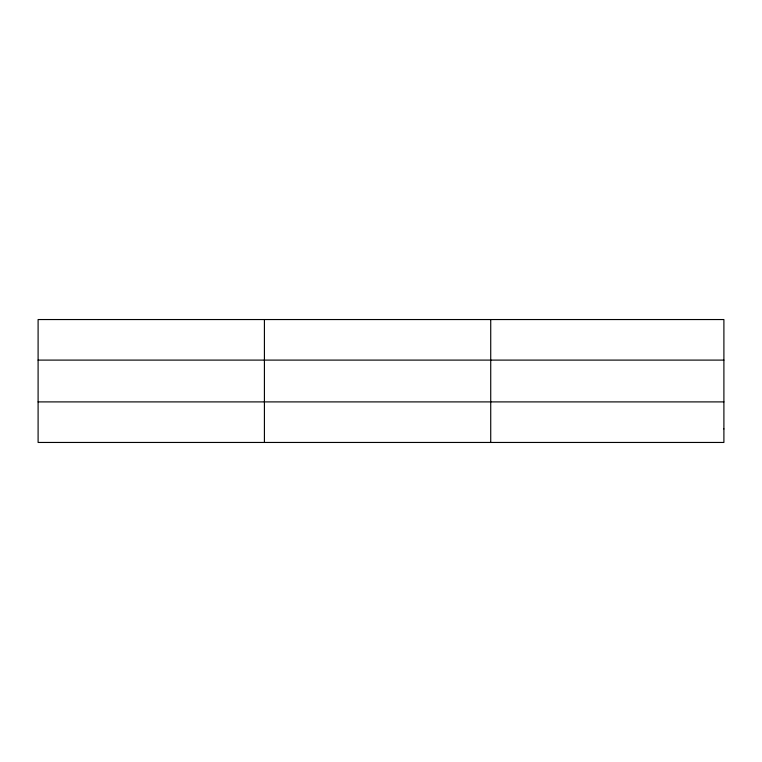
<?xml version="1.0" encoding="UTF-8"?>
<svg xmlns="http://www.w3.org/2000/svg" width="762" height="762" viewBox="0 0 762 762"><rect width="100%" height="100%" fill="white"/><g stroke="black" fill="none" stroke-linecap="round" stroke-linejoin="round"><path stroke-width="1.14" d="M264.414 442.455L264.414 319.545M490.728 442.455L490.728 319.545M38.1 360.102L723.9 360.102M38.1 401.898L723.9 401.898M723.9 428.939L723.9 442.455L38.1 442.455L38.1 319.545L723.9 319.545L723.9 428.939"/></g></svg>
